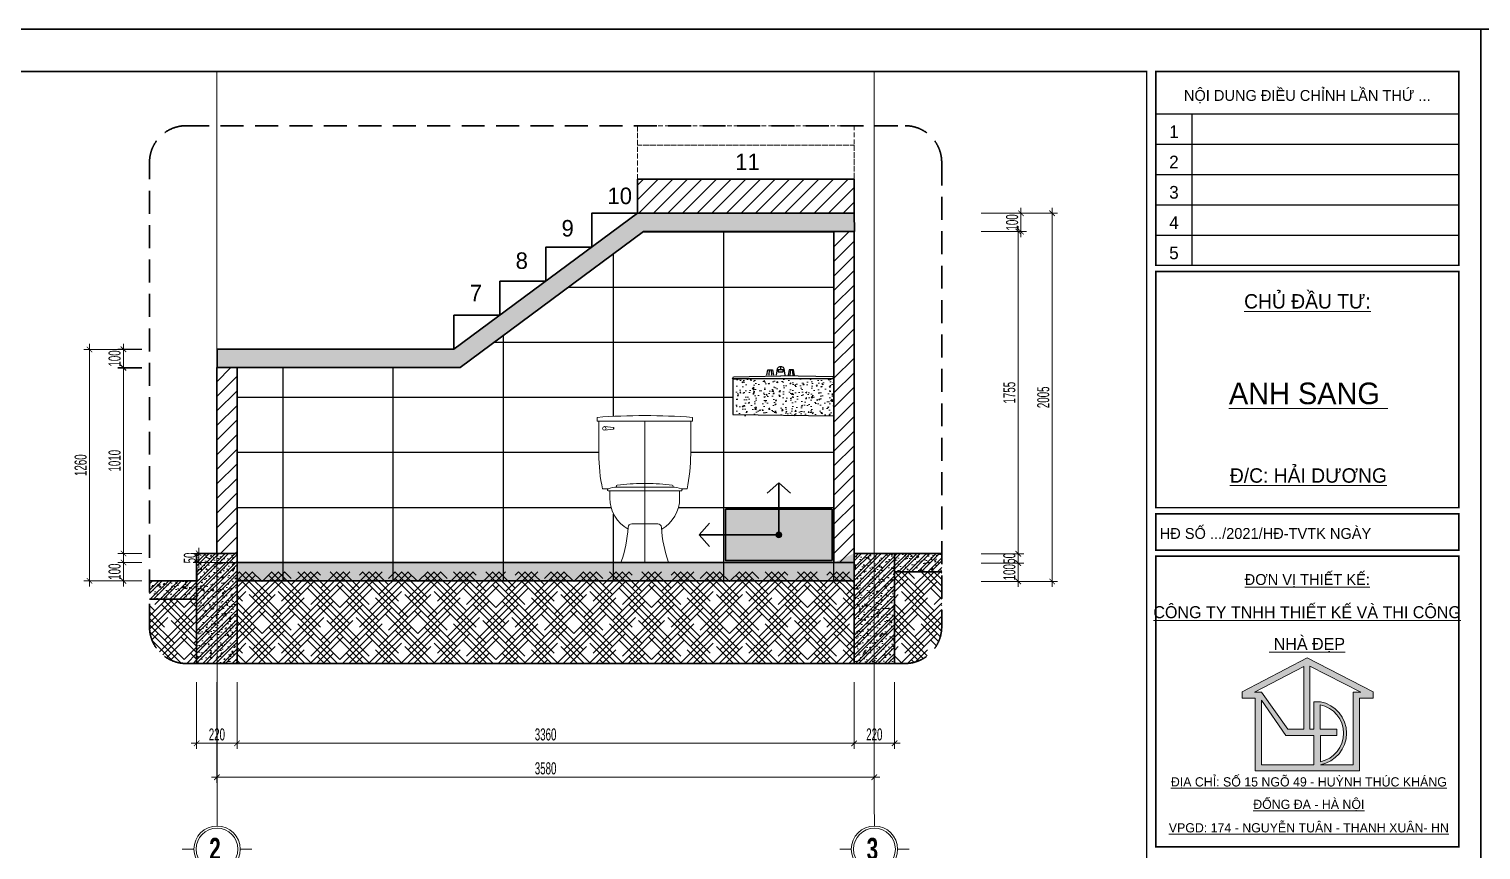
# Model space of a CAD drawing. Header units: millimetres. Extents: x 1336014 to 2939047, y -333549 to -60566.
# Drawn here: x 1377153 to 1385059, y -203519 to -199047 of the extents above; entities that cross this region are included whole.
import ezdxf
from ezdxf.enums import TextEntityAlignment as Align

# ---------------------------------------------------------------- set-up
doc = ezdxf.new("R2010")
doc.units = ezdxf.units.MM
doc.header["$MEASUREMENT"] = 0
for name, pattern in [('$1$HIDDEN', [0.375, 0.25, -0.125]), ('CENTER2', [1.125, 0.75, -0.125, 0.125, -0.125]), ('HIDDEN', [0.375, 0.25, -0.125])]:
    doc.linetypes.add(name, pattern=pattern)
for name, color, linetype, lineweight in [('01.Cut', 255, 'Continuous', 35), ('04.Khuat', 250, 'HIDDEN', 18), ('05.Text', 253, 'Continuous', 18), ('06.betong', 2, 'Continuous', 35), ('08.Dim', 156, 'Continuous', 15), ('09.Hatch', 250, 'Continuous', 5), ('10.Text', 254, 'Continuous', 18), ('10.truc', 250, 'CENTER2', 20), ('11.Khung bo', 32, 'Continuous', 50), ('12.Khung', 36, 'Continuous', 25), ('THIETBI', 8, 'Continuous', 13)]:
    doc.layers.add(name, color=color, linetype=linetype, lineweight=lineweight)
doc.layers.add('H', color=250, linetype='Continuous')
doc.layers.add('Tpl_Bound', color=1, linetype='Continuous', plot=False)
doc.styles.add('AVANT', font='')
doc.styles.add('AVANTH', font='')
doc.styles.add('AVANTHB', font='')
doc.styles.add('TT5_Text Dim', font='hoatbif.shx', dxfattribs={"width": 0.6})
doc.styles.add('VnAvantH', font='')
doc.styles.get('AVANT').set_extended_font_data('.VnAvant')
doc.styles.get('AVANTH').set_extended_font_data('.VnAvantH')
doc.styles.get('AVANTHB').set_extended_font_data('.VnAvantH', bold=True)
doc.styles.get('VnAvantH').set_extended_font_data('.VnAvantH')
doc.dimstyles.new('TT5_Dim 1-30', dxfattribs={"dimscale": 30, "dimtxt": 2.2, "dimasz": 1, "dimexe": 1, "dimexo": 0, "dimgap": 0.5, "dimtad": 1, "dimdec": 0, "dimzin": 0, "dimdsep": 46, "dimtxsty": 'TT5_Text Dim', "dimblk": 'ARCHTICK', "dimcen": 0, "dimdle": 1, "dimclrd": 256, "dimclre": 256, "dimclrt": 1, "dimadec": 0, "dimazin": 0, "dimtfac": 0.015, "dimtdec": 0, "dimtix": 1, "dimtmove": 2, "dimatfit": 3, "dimfxl": 1, "dimtolj": 1, "dimtzin": 0, "dimlwd": -1, "dimlwe": -1, "dimarcsym": 1})
pattern_1 = [(50, (523529.45, -233311.66), (71.7260183, -6.2752135), [7.5, -82.5]), (355, (523529.45, -233311.66), (-13.8751334, 75.2192134), [6, -66]), (100.4514, (523535.43, -233312.18), (57.850938, 68.943954), [6.374019, -70.114211]), (46.1842, (523529.45, -233291.66), (106.724105, -16.551901), [11.25, -123.75]), (96.6356, (523538.35, -233293.04), (93.46627, 97.411787), [9.561029, -105.1713]), (351.1842, (523529.45, -233291.66), (93.466195, 97.41186), [9, -99]), (21, (523539.45, -233296.66), (59.6907052, -40.261889), [7.5, -82.5]), (326, (523539.45, -233296.66), (24.331533, 72.5150045), [6, -66]), (71.4514, (523544.43, -233300.015), (84.022263, 32.2530497), [6.374019, -70.114211]), (37.5, (523529.453, -233311.66), (1.2159855, 33.2893854), [0, -65.2, 0, -67, 0, -66.25]), (7.5, (523529.453, -233311.66), (26.3069537, 39.4411712), [0, -38.2, 0, -63.7, 0, -25.25]), (327.5, (523507.153, -233311.66), (53.3822436, -2.2554872), [0, -25, 0, -78, 0, -103.5]), (317.5, (523497.153, -233311.66), (58.318617, 10.0104982), [0, -32.5, 0, -51.8, 0, -73.5]), (45, (523529.453, -233311.66), (-26.5165043, 26.5165043), []), (45, (523547.13, -233311.66), (-26.5165043, 26.5165043), [])]
pattern_2 = [(45, (523529.453, -233311.66), (-39.7747564, 39.7747564), [])]
pattern_3 = [(45, (523529.453, -233311.66), (53.0330086, 88.38834765), [400, -200]), (135, (523529.453, -233311.66), (53.0330086, -88.38834765), [400, -200])]

# ---------------------------------------------------------------- blocks, each defined once
blk = doc.blocks.new('100')
at = {"layer": '09.Hatch'}
h = blk.add_hatch(color=3, dxfattribs=at)
h.paths.add_polyline_path([(1897639, -927180), (1897639, -927287), (1897855, -927287), (1897855, -928484), (1898824, -928484), (1899574, -928484), (1899574, -927287), (1899801, -927287), (1899801, -927179), (1898713, -926620)])
h.paths.add_polyline_path([(1898756, -926756), (1899596, -927187), (1899473, -927187), (1899473, -928384), (1898929, -928384, 0.834181), (1898929, -927344), (1898824, -927344), (1898824, -927797), (1898756, -927797)], flags=16)
h.paths.add_polyline_path([(1898656, -927796), (1898393, -927796), (1897956, -927186), (1897843, -927186), (1898656, -926763)], flags=16)
h.paths.add_polyline_path([(1898929, -928333), (1898929, -927898), (1899202, -927898), (1899202, -927797), (1898924, -927797), (1898924, -927395, -0.822042)], flags=16)
h.paths.add_polyline_path([(1898357, -927898), (1898824, -927898), (1898824, -928384), (1897956, -928384), (1897956, -927316)], flags=16)
at = {"layer": '05.Text'}
for p, q in [((1898713, -926620), (1897639, -927180)), ((1899801, -927179), (1898713, -926620)), ((1899801, -927179), (1898713, -926620)), ((1899801, -927179), (1898713, -926620)), ((1898656, -926763), (1897843, -927186)), ((1898656, -926763), (1897843, -927186)), ((1898656, -926763), (1897843, -927186)), ((1898656, -926763), (1898656, -927796)), ((1898656, -926763), (1898656, -927796)), ((1898656, -926763), (1898656, -927796)), ((1899596, -927187), (1898756, -926756)), ((1898756, -926756), (1898756, -927797)), ((1899596, -927187), (1898756, -926756)), ((1898756, -926756), (1898756, -927797)), ((1899596, -927187), (1898756, -926756)), ((1898756, -926756), (1898756, -927797)), ((1897639, -927180), (1897639, -927287)), ((1897843, -927186), (1897956, -927186)), ((1897956, -927186), (1897956, -927186)), ((1897956, -927186), (1898393, -927796)), ((1899473, -928384), (1899473, -927187)), ((1899473, -927187), (1899596, -927187)), ((1899473, -928384), (1899473, -927187)), ((1899473, -927187), (1899596, -927187)), ((1899473, -928384), (1899473, -927187)), ((1899473, -927187), (1899596, -927187)), ((1899801, -927287), (1899801, -927179)), ((1899801, -927287), (1899801, -927179)), ((1899801, -927287), (1899801, -927179)), ((1897639, -927287), (1897855, -927287)), ((1897855, -927287), (1897855, -928484)), ((1897956, -927316), (1897956, -928384)), ((1898357, -927898), (1897956, -927316)), ((1898824, -927797), (1898824, -927344)), ((1898824, -927797), (1898824, -927344)), ((1898824, -927344), (1898929, -927344)), ((1898924, -927395), (1898924, -927797)), ((1899574, -928484), (1899574, -927287)), ((1899574, -927287), (1899801, -927287)), ((1898824, -927898), (1898357, -927898)), ((1898393, -927796), (1898656, -927796)), ((1898756, -927797), (1898824, -927797)), ((1898824, -928384), (1898824, -927898)), ((1898924, -927797), (1899202, -927797)), ((1899202, -927898), (1898929, -927898)), ((1898929, -927898), (1898929, -928333)), ((1899202, -927797), (1899202, -927898)), ((1897956, -928384), (1898824, -928384)), ((1898929, -928384), (1899473, -928384)), ((1897855, -928484), (1898824, -928484)), ((1898824, -928484), (1899574, -928484))]:
    blk.add_line(p, q, dxfattribs=at)
for radius, start, end in [(478, 281.4298, 79.1164), (478, 281.4298, 79.1164), (478, 281.4298, 79.1164), (528, 280.3316, 79.6684)]:
    blk.add_arc((1898834, -927864), radius, start, end, dxfattribs=at)
at = {"layer": '11.Khung bo', "const_width": 26.7}
for points in [[(1860913, -945240), (1860913, -916940), (1896063, -916940), (1896063, -945240)], [(1860913, -945240), (1860913, -916940), (1896063, -916940), (1896063, -945240)], [(1860913, -945240), (1860913, -916940), (1896063, -916940), (1896063, -945240)], [(1896213, -920140), (1896213, -916940), (1901213, -916940), (1901213, -920140)], [(1896213, -920140), (1896213, -916940), (1901213, -916940), (1901213, -920140)], [(1896213, -920140), (1896213, -916940), (1901213, -916940), (1901213, -920140)], [(1896213, -924140), (1901213, -924140), (1901213, -920240), (1896213, -920240)], [(1896213, -924140), (1901213, -924140), (1901213, -920240), (1896213, -920240)], [(1896213, -924140), (1901213, -924140), (1901213, -920240), (1896213, -920240)], [(1896213, -924840), (1901213, -924840), (1901213, -924240), (1896213, -924240)], [(1896213, -924840), (1901213, -924840), (1901213, -924240), (1896213, -924240)], [(1896213, -924840), (1901213, -924840), (1901213, -924240), (1896213, -924240)], [(1896213, -929740), (1901213, -929740), (1901213, -924940), (1896213, -924940)], [(1896213, -929740), (1901213, -929740), (1901213, -924940), (1896213, -924940)], [(1896213, -929740), (1901213, -929740), (1901213, -924940), (1896213, -924940)]]:
    blk.add_lwpolyline(points, close=True, dxfattribs=at)
at = {"layer": '12.Khung'}
for p, q in [((1896213, -917640), (1901213, -917640)), ((1896213, -917640), (1901213, -917640)), ((1896213, -917640), (1901213, -917640)), ((1896813, -920140), (1896813, -917640)), ((1896813, -920140), (1896813, -917640)), ((1896813, -920140), (1896813, -917640)), ((1896213, -918140), (1901213, -918140)), ((1896213, -918140), (1901213, -918140)), ((1896213, -918140), (1901213, -918140)), ((1896213, -918640), (1901213, -918640)), ((1896213, -918640), (1901213, -918640)), ((1896213, -918640), (1901213, -918640)), ((1896213, -919140), (1901213, -919140)), ((1896213, -919140), (1901213, -919140)), ((1896213, -919140), (1901213, -919140)), ((1896213, -919640), (1901213, -919640)), ((1896213, -919640), (1901213, -919640)), ((1896213, -919640), (1901213, -919640))]:
    blk.add_line(p, q, dxfattribs=at)
blk.add_lwpolyline([(1901579, -945940), (1901579, -916240), (1859580, -916240), (1859580, -945940)], close=True, dxfattribs=at)
blk.add_lwpolyline([(1901579, -945940), (1901579, -916240), (1859580, -916240), (1859580, -945940)], close=True, dxfattribs=at)
blk.add_lwpolyline([(1901579, -945940), (1901579, -916240), (1859580, -916240), (1859580, -945940)], close=True, dxfattribs=at)
at = {"layer": '05.Text', "style": 'VnAvantH'}
for s, p in [('Néi dung ®iÒu chØnh lÇn thø ...', (1898713, -917329)), ('H§ sè .../2021/H§-TVTK ngµy ', (1898057, -924540))]:
    blk.add_text(s, height=180, dxfattribs=at).set_placement(p, align=Align.MIDDLE)
at = {"layer": '05.Text'}
for s, height, style, p in [('1', 210, 'AVANT', (1896513, -918040)), ('2', 210, 'AVANT', (1896513, -918540)), ('3', 210, 'AVANT', (1896513, -919040)), ('4', 210, 'AVANT', (1896513, -919540)), ('5', 210, 'AVANT', (1896513, -920040)), ('%%uChñ ®Çu t\xad:', 237.6, 'VnAvantH', (1898716, -920853)), ('%%Uanh sang ', 356.4, 'VnAvantH', (1898732, -922432)), ('%%U®/c: h¶i d\xad¬ng', 237.6, 'VnAvantH', (1898732, -923728)), ('%%U®¬n vÞ thiÕt kÕ:', 180, 'VnAvantH', (1898713, -925416)), ('%%Uc«ng ty tnhh thiÕt kÕ vµ thi c«ng', 198, 'VnAvantH', (1898711, -925964)), ('%%U nhµ ®Ñp', 198, 'VnAvantH', (1898711, -926487)), ('%%U®Þa chØ: sè 15 ngâ 49 - huúnh thóc kh¸ng', 152.46, 'VnAvantH', (1898739, -928742)), ('%%U®èng ®a - hµ néi', 152.46, 'VnAvantH', (1898739, -929113)), ('%%Uvpgd: 174 - nguyÔn tu©n - thanh xu©n- hn', 152.46, 'VnAvantH', (1898739, -929500))]:
    blk.add_text(s, height=height, dxfattribs=dict(at, style=style)).set_placement(p, align=Align.CENTER)
blk = doc.blocks.new('_ARCHTICK')
at = {"const_width": 0.15}
blk.add_lwpolyline([(-0.5, -0.5), (0.5, 0.5)], dxfattribs=at)
blk = doc.blocks.new('*D1469')
at = {"layer": '08.Dim', "transparency": 16777216}
for p, q in [((1378065.6, -202604.2), (1378065.6, -202968)), ((1378285.8, -202604.2), (1378285.8, -202968)), ((1378035.6, -202938), (1378315.8, -202938))]:
    blk.add_line(p, q, dxfattribs=at)
at = {"layer": 'Defpoints', "color": 0, "transparency": 16777216}
for p in [(1378065.6, -202604.2), (1378285.8, -202604.2), (1378285.8, -202938)]:
    blk.add_point(p, dxfattribs=at)
at = {"layer": '08.Dim', "transparency": 16777216, "xscale": 30, "yscale": 30, "zscale": 30, "rotation": 180}
blk.add_blockref('_ARCHTICK', (1378065.6, -202938), dxfattribs=at)
at = {"layer": '08.Dim', "transparency": 16777216, "xscale": 30, "yscale": 30, "zscale": 30}
blk.add_blockref('_ARCHTICK', (1378285.8, -202938), dxfattribs=at)
at = {"layer": '08.Dim', "color": 1, "transparency": 16777216, "insert": (1378175.7, -202890), "char_height": 66, "attachment_point": 5, "style": 'TT5_Text Dim'}
blk.add_mtext('\\A1;220', dxfattribs=at)
blk = doc.blocks.new('*D1470')
at = {"layer": '08.Dim', "transparency": 16777216}
for p, q in [((1378285.8, -202604.2), (1378285.8, -202968)), ((1381645.8, -202604.2), (1381645.8, -202968)), ((1378255.8, -202938), (1381675.8, -202938))]:
    blk.add_line(p, q, dxfattribs=at)
at = {"layer": 'Defpoints', "color": 0, "transparency": 16777216}
for p in [(1378285.8, -202604.2), (1381645.8, -202604.2), (1381645.8, -202938)]:
    blk.add_point(p, dxfattribs=at)
at = {"layer": '08.Dim', "transparency": 16777216, "xscale": 30, "yscale": 30, "zscale": 30, "rotation": 180}
blk.add_blockref('_ARCHTICK', (1378285.8, -202938), dxfattribs=at)
at = {"layer": '08.Dim', "transparency": 16777216, "xscale": 30, "yscale": 30, "zscale": 30}
blk.add_blockref('_ARCHTICK', (1381645.8, -202938), dxfattribs=at)
at = {"layer": '08.Dim', "color": 1, "transparency": 16777216, "insert": (1379965.8, -202890), "char_height": 66, "attachment_point": 5, "style": 'TT5_Text Dim'}
blk.add_mtext('\\A1;3360', dxfattribs=at)
blk = doc.blocks.new('*D1471')
at = {"layer": '08.Dim', "transparency": 16777216}
for p, q in [((1381645.8, -202604.2), (1381645.8, -202968)), ((1381865.8, -202604.2), (1381865.8, -202968)), ((1381615.8, -202938), (1381895.8, -202938))]:
    blk.add_line(p, q, dxfattribs=at)
at = {"layer": 'Defpoints', "color": 0, "transparency": 16777216}
for p in [(1381645.8, -202604.2), (1381865.8, -202604.2), (1381865.8, -202938)]:
    blk.add_point(p, dxfattribs=at)
at = {"layer": '08.Dim', "transparency": 16777216, "xscale": 30, "yscale": 30, "zscale": 30, "rotation": 180}
blk.add_blockref('_ARCHTICK', (1381645.8, -202938), dxfattribs=at)
at = {"layer": '08.Dim', "transparency": 16777216, "xscale": 30, "yscale": 30, "zscale": 30}
blk.add_blockref('_ARCHTICK', (1381865.8, -202938), dxfattribs=at)
at = {"layer": '08.Dim', "color": 1, "transparency": 16777216, "insert": (1381755.8, -202890), "char_height": 66, "attachment_point": 5, "style": 'TT5_Text Dim'}
blk.add_mtext('\\A1;220', dxfattribs=at)
blk = doc.blocks.new('*D1472')
at = {"layer": '08.Dim', "transparency": 16777216}
for p, q in [((1378175.8, -202604.2), (1378175.8, -203152.8)), ((1381755.8, -202604.2), (1381755.8, -203152.8)), ((1378145.8, -203122.8), (1381785.8, -203122.8))]:
    blk.add_line(p, q, dxfattribs=at)
at = {"layer": 'Defpoints', "color": 0, "transparency": 16777216}
for p in [(1378175.8, -202604.2), (1381755.8, -202604.2), (1381755.8, -203122.8)]:
    blk.add_point(p, dxfattribs=at)
at = {"layer": '08.Dim', "transparency": 16777216, "xscale": 30, "yscale": 30, "zscale": 30, "rotation": 180}
blk.add_blockref('_ARCHTICK', (1378175.8, -203122.8), dxfattribs=at)
at = {"layer": '08.Dim', "transparency": 16777216, "xscale": 30, "yscale": 30, "zscale": 30}
blk.add_blockref('_ARCHTICK', (1381755.8, -203122.8), dxfattribs=at)
at = {"layer": '08.Dim', "color": 1, "transparency": 16777216, "insert": (1379965.8, -203074.8), "char_height": 66, "attachment_point": 5, "style": 'TT5_Text Dim'}
blk.add_mtext('\\A1;3580', dxfattribs=at)
blk = doc.blocks.new('md-boncau1')
at = {"color": 44, "linetype": 'Continuous'}
blk.add_line((0, 0), (0, 770), dxfattribs=at)
at = {"linetype": 'Continuous'}
for q in [(-70.7, 210), (70.7, 210)]:
    blk.add_line((0, 210), q, dxfattribs=at)
blk.add_line((-130, 0), (130, 0))
blk.add_lwpolyline([(260, 790, 0.038462), (-260, 790), (-260, 770), (260, 770)], format="xyb", close=True, dxfattribs=at)
for points in [[(-250, 770), (-250, 590, 0.052487), (-230, 400), (-200, 400)], [(250, 770), (250, 590, -0.052487), (230, 400), (200, 400)], [(0, 410), (-150, 410, 0.09902), (-200, 400, 0.666667), (-200, 390), (0, 390)], [(0, 430), (-10, 430, 0.035669), (-150, 420, 0.866667), (-150, 410, -0.332935)], [(0, 430), (10, 430, -0.035669), (150, 420, -0.866667), (150, 410, 0.332935)], [(0, 410), (150, 410, -0.09902), (200, 400, -0.666667), (200, 390), (0, 390)], [(-190, 390), (-190, 350, 0.270252), (-91.3, 180.7, -0.139928)], [(190, 390), (190, 350, -0.268281), (92.5, 181.4, 0.139928)]]:
    blk.add_lwpolyline(points, format="xyb", dxfattribs=at)
at = {"color": 44, "linetype": 'Continuous'}
for points in [[(-220, 740), (-169.5, 734.4), (-168.8, 725.1)], [(-220, 720), (-169.5, 725.6), (-168.8, 734.9)]]:
    blk.add_lwpolyline(points, dxfattribs=at)
blk.add_circle((-220, 730), 10, dxfattribs=at)
at = {"linetype": 'Continuous'}
for centre, radius, start, end in [((-734.5, 223.9), 644.6, 339.67118, 357.0722), ((-70.7, 190), 20, 90, 177.0722), ((70.7, 190), 20, 2.9278, 90), ((734.5, 223.9), 644.6, 182.9278, 200.32882)]:
    blk.add_arc(centre, radius, start, end, dxfattribs=at)
blk = doc.blocks.new('DGSDRHJSEDRTXHVGYVBR')
at = {"layer": '09.Hatch'}
h = blk.add_hatch(dxfattribs=at)
h.set_pattern_fill('AR-SAND', color=256, scale=5, double=1)
h.set_pattern_definition([(37.5, (-29048.469, 8817.553), (-0.3149668, 9.63411885), [0, -7.6, 0, -8.5, 0, -8.125]), (7.5, (-29048.469, 8817.553), (8.8488835, 14.1107303), [0, -4.1, 0, -6.85, 0, -2.625]), (327.5, (-29054.619, 8817.553), (15.5707093, 0.02829527), [0, -2.5, 0, -9, 0, -11.75]), (317.5, (-29054.619, 8817.553), (15.030633, 4.3883778), [0, -1.25, 0, -5.9, 0, -6.75])])
h.paths.add_polyline_path([(102325.4, 126467.8), (102905.4, 126467.8), (102905.4, 126747.8), (102325.4, 126747.8)])
h = blk.add_hatch(color=1, dxfattribs=at)
h.dxf.hatch_style = 1
edge = h.paths.add_edge_path()
edge.add_arc((102615.4, 126607.8), 15.7, 0, 360)
at = {"layer": '01.Cut', "color": 1}
for p, q in [((102551.6, 126834.5), (102615.4, 126891.1)), ((102615.4, 126623.5), (102615.4, 126891.1)), ((102679.1, 126834.5), (102615.4, 126891.1)), ((102992, 126671.6), (103048.6, 126607.8)), ((102631, 126607.8), (103048.6, 126607.8)), ((102992, 126544.1), (103048.6, 126607.8))]:
    blk.add_line(p, q, dxfattribs=at)
blk.add_lwpolyline([(102325.4, 126467.8), (102905.4, 126467.8), (102905.4, 126747.8), (102325.4, 126747.8)], close=True, dxfattribs=at)
at = {"layer": '09.Hatch'}
blk.add_lwpolyline([(102315.4, 126457.8), (102915.4, 126457.8), (102915.4, 126757.8), (102315.4, 126757.8)], close=True, dxfattribs=at)
blk.add_circle((102615.4, 126607.8), 15.7, dxfattribs=at)
blk = doc.blocks.new('*D1467')
at = {"layer": '08.Dim', "transparency": 16777216}
for p, q in [((1382336.9, -200150.8), (1382569.4, -200150.8)), ((1382539.4, -201935.6), (1382539.4, -200120.8)), ((1382336.9, -201905.6), (1382569.4, -201905.6))]:
    blk.add_line(p, q, dxfattribs=at)
at = {"layer": 'Defpoints', "color": 0, "transparency": 16777216}
for p in [(1382336.9, -200150.8), (1382539.4, -200150.8), (1382336.9, -201905.6)]:
    blk.add_point(p, dxfattribs=at)
at = {"layer": '08.Dim', "transparency": 16777216, "xscale": 30, "yscale": 30, "zscale": 30}
for p, rotation in [((1382539.4, -200150.8), 90), ((1382539.4, -201905.6), 270)]:
    blk.add_blockref('_ARCHTICK', p, dxfattribs=dict(at, rotation=rotation))
at = {"layer": '08.Dim', "color": 1, "transparency": 16777216, "insert": (1382491.4, -201028.2), "char_height": 66, "attachment_point": 5, "rotation": 90, "style": 'TT5_Text Dim'}
blk.add_mtext('\\A1;1755', dxfattribs=at)
blk = doc.blocks.new('*D1468')
at = {"layer": '08.Dim', "transparency": 16777216}
for p, q in [((1382554.4, -200050.8), (1382554.4, -200020.8)), ((1382336.9, -200050.8), (1382584.4, -200050.8)), ((1382554.4, -200150.8), (1382554.4, -200050.8)), ((1382336.9, -200150.8), (1382584.4, -200150.8)), ((1382554.4, -200150.8), (1382554.4, -200180.8))]:
    blk.add_line(p, q, dxfattribs=at)
at = {"layer": 'Defpoints', "color": 0, "transparency": 16777216}
for p in [(1382336.9, -200050.8), (1382554.4, -200050.8), (1382336.9, -200150.8)]:
    blk.add_point(p, dxfattribs=at)
at = {"layer": '08.Dim', "transparency": 16777216, "xscale": 30, "yscale": 30, "zscale": 30}
for p, rotation in [((1382554.4, -200050.8), 270), ((1382554.4, -200150.8), 90)]:
    blk.add_blockref('_ARCHTICK', p, dxfattribs=dict(at, rotation=rotation))
at = {"layer": '08.Dim', "color": 1, "transparency": 16777216, "insert": (1382506.4, -200100.8), "char_height": 66, "attachment_point": 5, "rotation": 90, "style": 'TT5_Text Dim'}
blk.add_mtext('\\A1;100', dxfattribs=at)
blk = doc.blocks.new('*D1465')
at = {"layer": '08.Dim', "transparency": 16777216}
for p, q in [((1382336.9, -201905.6), (1382569.4, -201905.6)), ((1382539.4, -201905.6), (1382539.4, -201875.6)), ((1382539.4, -201905.6), (1382539.4, -201956)), ((1382336.9, -201956), (1382569.4, -201956)), ((1382539.4, -201956), (1382539.4, -201986))]:
    blk.add_line(p, q, dxfattribs=at)
at = {"layer": 'Defpoints', "color": 0, "transparency": 16777216}
for p in [(1382336.9, -201905.6), (1382336.9, -201956), (1382539.4, -201956)]:
    blk.add_point(p, dxfattribs=at)
at = {"layer": '08.Dim', "transparency": 16777216, "xscale": 30, "yscale": 30, "zscale": 30}
for p, rotation in [((1382539.4, -201905.6), 270), ((1382539.4, -201956), 90)]:
    blk.add_blockref('_ARCHTICK', p, dxfattribs=dict(at, rotation=rotation))
at = {"layer": '08.Dim', "color": 1, "transparency": 16777216, "insert": (1382491.4, -201930.8), "char_height": 66, "attachment_point": 5, "rotation": 90, "style": 'TT5_Text Dim'}
blk.add_mtext('\\A1;50', dxfattribs=at)
blk = doc.blocks.new('*D1466')
at = {"layer": '08.Dim', "transparency": 16777216}
for p, q in [((1382539.4, -201956), (1382539.4, -201926)), ((1382336.9, -201956), (1382569.4, -201956)), ((1382539.4, -201956), (1382539.4, -202056.2)), ((1382336.9, -202056.2), (1382569.4, -202056.2)), ((1382539.4, -202056.2), (1382539.4, -202086.2))]:
    blk.add_line(p, q, dxfattribs=at)
at = {"layer": 'Defpoints', "color": 0, "transparency": 16777216}
for p in [(1382336.9, -201956), (1382336.9, -202056.2), (1382539.4, -202056.2)]:
    blk.add_point(p, dxfattribs=at)
at = {"layer": '08.Dim', "transparency": 16777216, "xscale": 30, "yscale": 30, "zscale": 30}
for p, rotation in [((1382539.4, -201956), 270), ((1382539.4, -202056.2), 90)]:
    blk.add_blockref('_ARCHTICK', p, dxfattribs=dict(at, rotation=rotation))
at = {"layer": '08.Dim', "color": 1, "transparency": 16777216, "insert": (1382491.4, -202006.1), "char_height": 66, "attachment_point": 5, "rotation": 90, "style": 'TT5_Text Dim'}
blk.add_mtext('\\A1;100', dxfattribs=at)
blk = doc.blocks.new('*D1388')
at = {"layer": '08.Dim', "transparency": 16777216}
for p, q in [((1382724.2, -200020.8), (1382724.2, -202086.2)), ((1382336.9, -200050.8), (1382754.2, -200050.8)), ((1382336.9, -202056.2), (1382754.2, -202056.2))]:
    blk.add_line(p, q, dxfattribs=at)
at = {"layer": 'Defpoints', "color": 0, "transparency": 16777216}
for p in [(1382336.9, -200050.8), (1382336.9, -202056.2), (1382724.2, -202056.2)]:
    blk.add_point(p, dxfattribs=at)
at = {"layer": '08.Dim', "transparency": 16777216, "xscale": 30, "yscale": 30, "zscale": 30}
for p, rotation in [((1382724.2, -200050.8), 90), ((1382724.2, -202056.2), 270)]:
    blk.add_blockref('_ARCHTICK', p, dxfattribs=dict(at, rotation=rotation))
at = {"layer": '08.Dim', "color": 1, "transparency": 16777216, "insert": (1382676.2, -201053.5), "char_height": 66, "attachment_point": 5, "rotation": 90, "style": 'TT5_Text Dim'}
blk.add_mtext('\\A1;2005', dxfattribs=at)
blk = doc.blocks.new('*D1389')
at = {"layer": '08.Dim', "transparency": 16777216}
for p, q in [((1377766.4, -200791.9), (1377636.9, -200791.9)), ((1377666.9, -200791.9), (1377666.9, -200761.9)), ((1377666.9, -200791.9), (1377666.9, -200891.9)), ((1377766.4, -200891.9), (1377636.9, -200891.9)), ((1377666.9, -200891.9), (1377666.9, -200921.9))]:
    blk.add_line(p, q, dxfattribs=at)
at = {"layer": 'Defpoints', "color": 0, "transparency": 16777216}
for p in [(1377766.4, -200791.9), (1377666.9, -200891.9), (1377766.4, -200891.9)]:
    blk.add_point(p, dxfattribs=at)
at = {"layer": '08.Dim', "transparency": 16777216, "xscale": 30, "yscale": 30, "zscale": 30}
for p, rotation in [((1377666.9, -200791.9), 270), ((1377666.9, -200891.9), 90)]:
    blk.add_blockref('_ARCHTICK', p, dxfattribs=dict(at, rotation=rotation))
at = {"layer": '08.Dim', "color": 1, "transparency": 16777216, "insert": (1377618.9, -200841.9), "char_height": 66, "attachment_point": 5, "rotation": 90, "style": 'TT5_Text Dim'}
blk.add_mtext('\\A1;100', dxfattribs=at)
blk = doc.blocks.new('*D1390')
at = {"layer": '08.Dim', "transparency": 16777216}
for p, q in [((1377766.4, -200893.9), (1377636.9, -200893.9)), ((1377666.9, -200863.9), (1377666.9, -201933.7)), ((1377766.4, -201903.7), (1377636.9, -201903.7))]:
    blk.add_line(p, q, dxfattribs=at)
at = {"layer": 'Defpoints', "color": 0, "transparency": 16777216}
for p in [(1377766.4, -200893.9), (1377666.9, -201903.7), (1377766.4, -201903.7)]:
    blk.add_point(p, dxfattribs=at)
at = {"layer": '08.Dim', "transparency": 16777216, "xscale": 30, "yscale": 30, "zscale": 30}
for p, rotation in [((1377666.9, -200893.9), 90), ((1377666.9, -201903.7), 270)]:
    blk.add_blockref('_ARCHTICK', p, dxfattribs=dict(at, rotation=rotation))
at = {"layer": '08.Dim', "color": 1, "transparency": 16777216, "insert": (1377618.9, -201398.8), "char_height": 66, "attachment_point": 5, "rotation": 90, "style": 'TT5_Text Dim'}
blk.add_mtext('\\A1;1010', dxfattribs=at)
blk = doc.blocks.new('*D1391')
at = {"layer": '08.Dim', "transparency": 16777216}
for p, q in [((1378176.3, -201903.7), (1378046.8, -201903.7)), ((1378076.8, -201903.7), (1378076.8, -201873.7)), ((1378076.8, -201903.7), (1378076.8, -201953.3)), ((1378285.8, -201953.3), (1378046.8, -201953.3)), ((1378076.8, -201953.3), (1378076.8, -201983.3))]:
    blk.add_line(p, q, dxfattribs=at)
at = {"layer": 'Defpoints', "color": 0, "transparency": 16777216}
for p in [(1378176.3, -201903.7), (1378076.8, -201953.3), (1378285.8, -201953.3)]:
    blk.add_point(p, dxfattribs=at)
at = {"layer": '08.Dim', "transparency": 16777216, "xscale": 30, "yscale": 30, "zscale": 30}
for p, rotation in [((1378076.8, -201903.7), 270), ((1378076.8, -201953.3), 90)]:
    blk.add_blockref('_ARCHTICK', p, dxfattribs=dict(at, rotation=rotation))
at = {"layer": '08.Dim', "color": 1, "transparency": 16777216, "insert": (1378028.8, -201928.5), "char_height": 66, "attachment_point": 5, "rotation": 90, "style": 'TT5_Text Dim'}
blk.add_mtext('\\A1;50', dxfattribs=at)
blk = doc.blocks.new('*D1392')
at = {"layer": '08.Dim', "transparency": 16777216}
for p, q in [((1377666.9, -201953.3), (1377666.9, -201923.3)), ((1377766.4, -201953.3), (1377636.9, -201953.3)), ((1377666.9, -201953.3), (1377666.9, -202053.2)), ((1377766.4, -202053.2), (1377636.9, -202053.2)), ((1377666.9, -202053.2), (1377666.9, -202083.2))]:
    blk.add_line(p, q, dxfattribs=at)
at = {"layer": 'Defpoints', "color": 0, "transparency": 16777216}
for p in [(1377766.4, -201953.3), (1377666.9, -202053.2), (1377766.4, -202053.2)]:
    blk.add_point(p, dxfattribs=at)
at = {"layer": '08.Dim', "transparency": 16777216, "xscale": 30, "yscale": 30, "zscale": 30}
for p, rotation in [((1377666.9, -201953.3), 270), ((1377666.9, -202053.2), 90)]:
    blk.add_blockref('_ARCHTICK', p, dxfattribs=dict(at, rotation=rotation))
at = {"layer": '08.Dim', "color": 1, "transparency": 16777216, "insert": (1377618.9, -202003.2), "char_height": 66, "attachment_point": 5, "rotation": 90, "style": 'TT5_Text Dim'}
blk.add_mtext('\\A1;100', dxfattribs=at)
blk = doc.blocks.new('*D1393')
at = {"layer": '08.Dim', "transparency": 16777216}
for p, q in [((1377766.4, -200792.9), (1377452.1, -200792.9)), ((1377482.1, -200762.9), (1377482.1, -202083.2)), ((1377766.4, -202053.2), (1377452.1, -202053.2))]:
    blk.add_line(p, q, dxfattribs=at)
at = {"layer": 'Defpoints', "color": 0, "transparency": 16777216}
for p in [(1377766.4, -200792.9), (1377482.1, -202053.2), (1377766.4, -202053.2)]:
    blk.add_point(p, dxfattribs=at)
at = {"layer": '08.Dim', "transparency": 16777216, "xscale": 30, "yscale": 30, "zscale": 30}
for p, rotation in [((1377482.1, -200792.9), 90), ((1377482.1, -202053.2), 270)]:
    blk.add_blockref('_ARCHTICK', p, dxfattribs=dict(at, rotation=rotation))
at = {"layer": '08.Dim', "color": 1, "transparency": 16777216, "insert": (1377434.1, -201423.1), "char_height": 66, "attachment_point": 5, "rotation": 90, "style": 'TT5_Text Dim'}
blk.add_mtext('\\A1;1260', dxfattribs=at)
blk = doc.blocks.new('DANHTRUC')
for p, q in [((980383, -947347), (980383, -947137)), ((979963, -947767), (979753, -947767)), ((980803, -947767), (981013, -947767)), ((980383, -948187), (980383, -948397))]:
    blk.add_line(p, q)
for radius in [420, 380]:
    blk.add_circle((980383, -947767), radius)

msp = doc.modelspace()

# ---------------------------------------------------------------- hatches: boundary and pattern name
at = {"layer": '09.Hatch', "ltscale": 50}
h = msp.add_hatch(dxfattribs=at)
h.set_pattern_fill('TUONGXAY', color=256, scale=450, style=0)
h.set_pattern_definition([(45, (-479342.243, -53309.16), (-39.7747564, 39.7747564), [])])
h.paths.add_polyline_path([(1380466.7, -199865.5), (1381646.7, -199865.5), (1381646.7, -200050.8), (1380466.7, -200050.8)])
h = msp.add_hatch(dxfattribs=at)
h.set_pattern_fill('BTCT', color=256, scale=10, style=0)
h.set_pattern_definition([(50, (-5656.4, 36944.04), (71.7260183, -6.2752135), [7.5, -82.5]), (355, (-5656.4, 36944.04), (-13.8751334, 75.2192134), [6, -66]), (100.4514, (-5650.425, 36943.52), (57.8509382, 68.9439542), [6.374019, -70.1142112]), (46.1842, (-5656.4, 36964.04), (106.724105, -16.5519014), [11.25, -123.75]), (96.6356, (-5647.51, 36962.66), (93.4662706, 97.411787), [9.561029, -105.1713]), (351.1842, (-5656.4, 36964.04), (93.4661945, 97.41186), [9, -99]), (21, (-5646.4, 36959.04), (59.6907052, -40.261889), [7.5, -82.5]), (326, (-5646.4, 36959.04), (24.331533, 72.5150045), [6, -66]), (71.4514, (-5641.43, 36955.685), (84.022263, 32.2530497), [6.374019, -70.1142112]), (37.5, (-5656.402, 36944.04), (1.21598553, 33.2893854), [0, -65.2, 0, -67, 0, -66.25]), (7.5, (-5656.402, 36944.04), (26.3069537, 39.4411712), [0, -38.2, 0, -63.7, 0, -25.25]), (327.5, (-5678.702, 36944.04), (53.3822436, -2.25548717), [0, -25, 0, -78, 0, -103.5]), (317.5, (-5688.702, 36944.04), (58.318617, 10.0104982), [0, -32.5, 0, -51.8, 0, -73.5]), (45, (-5656.402, 36944.04), (-26.5165043, 26.5165043), []), (45, (-5638.725, 36944.04), (-26.5165043, 26.5165043), [])])
h.paths.add_polyline_path([(1380499.4, -200150.8), (1381647.1, -200150.8), (1381646.7, -200050.8), (1380466.3, -200050.8), (1380216.7, -200235.8), (1380216.7, -200236.1), (1380216.4, -200236.1), (1379966.7, -200421.2), (1379966.7, -200421.3), (1379966.5, -200421.3), (1379716.7, -200606.6), (1379716.7, -200606.6), (1379716.6, -200606.6), (1379466.7, -200791.9), (1378177.7, -200791.9), (1378177.7, -200891.9), (1379466.7, -200891.9), (1379499.8, -200891.9)])
h = msp.add_hatch(dxfattribs=at)
h.set_pattern_fill('TUONGXAY', color=256, scale=450, style=0)
h.set_pattern_definition(pattern_2)
h.paths.add_polyline_path([(1381535.8, -200150.8), (1381645.8, -200150.8), (1381645.8, -201953.2), (1381535.8, -201953.2)])
h = msp.add_hatch(dxfattribs=at)
h.set_pattern_fill('TUONGXAY', color=256, scale=450, style=0)
h.set_pattern_definition(pattern_2)
h.paths.add_polyline_path([(1378175.8, -200891.9), (1378285.8, -200891.9), (1378285.8, -201903.7), (1378175.8, -201903.7)])
at = {"layer": '09.Hatch'}
h = msp.add_hatch(dxfattribs=at)
h.set_pattern_fill('AR-CONC', color=256, scale=10)
h.set_pattern_definition([(50, (1375903.285, -143819.74), (71.72602, -6.275213), [7.5, -82.5]), (355, (1375903.285, -143819.74), (-13.87513, 75.21921), [6, -66]), (100.45144, (1375909.26, -143820.26), (57.850885, 68.944), [6.37402, -70.11421]), (46.1842, (1375903.285, -143799.74), (106.72413, -16.55193), [11.25, -123.75]), (96.63564, (1375912.18, -143801.12), (93.4662, 97.41186), [9.56103, -105.17138]), (351.18416, (1375903.28, -143799.74), (93.4662, 97.41186), [9, -99]), (21, (1375913.285, -143804.74), (59.690705, -40.26189), [7.5, -82.5]), (326, (1375913.285, -143804.74), (24.33153, 72.515), [6, -66]), (71.45144, (1375918.26, -143808.095), (84.02224, 32.253115), [6.37402, -70.11421]), (37.5, (1375903.285, -143819.74), (1.215986, 33.289385), [0, -65.2, 0, -67, 0, -66.25]), (7.5, (1375903.285, -143819.74), (26.306954, 39.441171), [0, -38.2, 0, -63.7, 0, -25.25]), (327.5, (1375880.985, -143819.74), (53.382244, -2.255487), [0, -25, 0, -78, 0, -103.5]), (317.5, (1375870.985, -143819.74), (58.318617, 10.0105), [0, -32.5, 0, -51.8, 0, -73.5])])
h.paths.add_polyline_path([(1381005.1, -200953.6), (1381535.8, -200953.6), (1381535.8, -201153.6), (1381005.1, -201153.6)])
at = {"layer": '09.Hatch', "ltscale": 50}
h = msp.add_hatch(dxfattribs=at)
h.set_pattern_fill('BTCT', color=256, scale=10, style=0)
h.set_pattern_definition(pattern_1)
h.paths.add_polyline_path([(1378285.8, -201904.1), (1378285.8, -201904.1), (1378065.6, -201903.7), (1378066, -202053.2), (1378065.6, -202053.2), (1378065.6, -202153.2), (1378065.6, -202503.2), (1378285.8, -202503.2)])
h = msp.add_hatch(dxfattribs=at)
h.set_pattern_fill('BTCT', color=256, scale=10, style=0)
h.set_pattern_definition(pattern_1)
h.paths.add_polyline_path([(1381645.8, -201903.7), (1381535.8, -201953.7), (1378285.8, -201954.1), (1378285.8, -202053.2), (1381645.8, -202053.2)])
h = msp.add_hatch(dxfattribs=at)
h.set_pattern_fill('BTCT', color=256, scale=10, style=0)
h.set_pattern_definition(pattern_1)
h.paths.add_polyline_path([(1381645.8, -202503.2), (1381865.8, -202503.2), (1381865.8, -201903.7), (1381645.8, -201903.7)])
h = msp.add_hatch(dxfattribs=at)
h.set_pattern_fill('BTCT', color=256, scale=10, style=0)
h.set_pattern_definition(pattern_1)
h.paths.add_polyline_path([(1382122.8, -202003.6), (1382122.8, -201903.7), (1381865.8, -201903.7), (1381865.8, -202003.6)])
at = {"layer": '09.Hatch'}
h = msp.add_hatch(dxfattribs=at)
h.set_pattern_fill('HOUND', color=256, scale=400, angle=45)
h.set_pattern_definition(pattern_3)
h.paths.add_polyline_path([(1381645.8, -202003.6), (1378285.8, -202003.6), (1378285.8, -202503.2), (1381645.8, -202503.2)])
h = msp.add_hatch(dxfattribs=at)
h.set_pattern_fill('HOUND', color=256, scale=400, angle=45)
h.set_pattern_definition(pattern_3)
edge = h.paths.add_edge_path()
edge.add_arc((1381922.8, -202303.2), 200, 270, 360)
edge.add_line((1382122.8, -202303.2), (1382122.8, -202003.6))
edge.add_line((1382122.8, -202003.6), (1381865.8, -202003.6))
edge.add_line((1381865.8, -202003.6), (1381865.8, -202503.2))
edge.add_line((1381865.8, -202503.2), (1381922.8, -202503.2))
at = {"layer": '09.Hatch', "ltscale": 50}
h = msp.add_hatch(dxfattribs=at)
h.set_pattern_fill('BTCT', color=256, scale=10, style=0)
h.set_pattern_definition(pattern_1)
h.paths.add_polyline_path([(1377808.8, -202053.2), (1377808.8, -202153.2), (1378065.6, -202153.2), (1378065.6, -202053.2)])
at = {"layer": '09.Hatch'}
h = msp.add_hatch(dxfattribs=at)
h.set_pattern_fill('HOUND', color=256, scale=400, angle=45)
h.set_pattern_definition(pattern_3)
edge = h.paths.add_edge_path()
edge.add_line((1377808.8, -202153.2), (1377808.8, -202303.2))
edge.add_arc((1378008.8, -202303.2), 200, 180, 270)
edge.add_line((1378008.8, -202503.2), (1378065.6, -202503.2))
edge.add_line((1378065.6, -202503.2), (1378065.6, -202153.2))
edge.add_line((1378065.6, -202153.2), (1377808.8, -202153.2))
at = {"layer": 'H'}
h = msp.add_hatch(dxfattribs=at)
h.set_pattern_fill('_USER', color=256, scale=300, pattern_type=0)
h.set_pattern_definition([(0, (1380935.8, -201653), (0, 300), [])])
h.paths.add_polyline_path([(1381535.8, -201153.6), (1380986.2, -201147.8), (1380986.2, -200953.6), (1380983.8, -200953.6), (1380988.6, -200941.9), (1381246.3, -200936), (1381535.8, -200942), (1381535.8, -200150.8), (1380499.4, -200150.8), (1379499.8, -200891.9), (1379466.7, -200891.9), (1378285.8, -200891.9), (1378285.8, -201903.7), (1378176.7, -201903.7), (1378176.7, -202053.2), (1381645.8, -202053.2), (1381645.8, -201953.2), (1381535.8, -201953.2)])
h.paths.add_polyline_path([(1380255.8, -201182.8), (1380245.8, -201182.8), (1380245.8, -201162.8, -0.038462), (1380765.8, -201162.8), (1380765.8, -201182.8), (1380755.8, -201182.8), (1380755.8, -201362.8, -0.052487), (1380735.8, -201552.8), (1380705.8, -201552.8, -0.666667), (1380705.8, -201562.8), (1380695.8, -201562.8), (1380695.8, -201602.8, -0.270252), (1380597.1, -201772, 0.072052), (1380635.8, -201952.8), (1380375.8, -201952.8, 0.072052), (1380414.5, -201772, -0.270252), (1380315.8, -201602.8), (1380315.8, -201562.8), (1380305.8, -201562.8, -0.666667), (1380305.8, -201552.8), (1380275.8, -201552.8, -0.052487), (1380255.8, -201362.8)], flags=16)
h.paths.add_polyline_path([(1380285.8, -201212.8), (1380336.9, -201218.5), (1380336.6, -201222.8), (1380336.9, -201227.1), (1380288, -201232.5, -0.480704), (1380275.8, -201222.8, -0.414214)], flags=0)
h.paths.add_polyline_path([(1381259.2, -200903.4), (1381259.2, -200914), (1381232.3, -200914), (1381232.3, -200903.4)], flags=16)
h = msp.add_hatch(dxfattribs=at)
h.set_pattern_fill('_USER', color=256, scale=600, angle=90, pattern_type=0)
h.set_pattern_definition([(90, (1380935.8, -201653), (-600, 4e-14), [])])
h.paths.add_polyline_path([(1381535.8, -200150.8), (1380499.4, -200150.8), (1379499.8, -200891.9), (1379466.7, -200891.9), (1378285.8, -200891.9), (1378285.8, -201903.7), (1378176.7, -201903.7), (1378176.7, -202053.2), (1381645.8, -202053.2), (1381645.8, -201953.2), (1381535.8, -201953.2), (1381535.8, -201153.6), (1380986.2, -201147.8), (1380986.2, -200953.6), (1380983.8, -200953.6), (1380988.6, -200941.9), (1381246.3, -200936), (1381535.8, -200942)])
h.paths.add_polyline_path([(1380765.8, -201162.8), (1380765.8, -201182.8), (1380755.8, -201182.8), (1380755.8, -201362.8, -0.052487), (1380735.8, -201552.8), (1380705.8, -201552.8, -0.666667), (1380705.8, -201562.8), (1380695.8, -201562.8), (1380695.8, -201602.8, -0.270252), (1380597.1, -201772, 0.072052), (1380635.8, -201952.8), (1380375.8, -201952.8, 0.072052), (1380414.5, -201772, -0.270252), (1380315.8, -201602.8), (1380315.8, -201562.8), (1380305.8, -201562.8, -0.666667), (1380305.8, -201552.8), (1380275.8, -201552.8, -0.052487), (1380255.8, -201362.8), (1380255.8, -201182.8), (1380245.8, -201182.8), (1380245.8, -201162.8, -0.038462)], flags=16)
h.paths.add_polyline_path([(1380336.6, -201222.8), (1380336.9, -201227.1), (1380288, -201232.5, -0.480704), (1380275.8, -201222.8, -0.414214), (1380285.8, -201212.8), (1380336.9, -201218.5)], flags=0)
h.paths.add_polyline_path([(1381259.2, -200903.4), (1381259.2, -200914), (1381232.3, -200914), (1381232.3, -200903.4)], flags=16)

# ---------------------------------------------------------------- linework, layer by layer
at = {"color": 44, "linetype": 'Continuous'}
for p, q in [((1381183.5, -200903.1), (1381181, -200933.1)), ((1381193.5, -200903.1), (1381196, -200933.1)), ((1381246.3, -200903.4), (1381246.3, -200886.1)), ((1381299.1, -200903.1), (1381296.6, -200933.1)), ((1381309.1, -200903.1), (1381311.6, -200933.1))]:
    msp.add_line(p, q, dxfattribs=at)
for points in [[(1381171, -200933.1), (1381176, -200903.1), (1381201, -200903.1), (1381206, -200933.1)], [(1381321.6, -200933.1), (1381316.6, -200903.1), (1381291.6, -200903.1), (1381286.6, -200933.1)]]:
    msp.add_lwpolyline(points, dxfattribs=at)
msp.add_lwpolyline([(1381223.2, -200932.5), (1381229.2, -200896.7, -0.371222), (1381241.8, -200886.1, 0.008086), (1381246.1, -200886.1, 0.008086), (1381250.3, -200886.1, -0.371222), (1381262.9, -200896.7), (1381268.9, -200932.5)], format="xyb", dxfattribs=at)
msp.add_lwpolyline([(1381232.3, -200903.4), (1381232.3, -200914), (1381259.2, -200914), (1381259.2, -200903.4)], close=True, dxfattribs=at)
at = {"linetype": 'Continuous'}
for points in [[(1380983.8, -200953.6), (1380988.6, -200941.9), (1381246.3, -200936)], [(1380983.8, -200953.6), (1381032.1, -200953.6)], [(1381535.8, -200953.6), (1381531, -200941.9), (1381246.3, -200936)]]:
    msp.add_lwpolyline(points, dxfattribs=at)
msp.add_lwpolyline([(1380986.2, -200953.6), (1380986.2, -201147.8), (1381535.8, -201153.6), (1381535.8, -200953.6)], close=True, dxfattribs=at)
at = {"layer": '01.Cut'}
msp.add_line((1378065.6, -201903.7), (1378066, -202053.7), dxfattribs=at)
at = {"layer": '01.Cut', "color": 6, "linetype": '$1$HIDDEN', "ltscale": 500}
msp.add_lwpolyline([(1378008.8, -199574), (1381922.8, -199574, -0.414214), (1382122.8, -199774), (1382122.8, -202303.2, -0.414214), (1381922.8, -202503.2), (1378008.8, -202503.2, -0.414214), (1377808.8, -202303.2), (1377808.8, -199774, -0.414214)], format="xyb", close=True, dxfattribs=at)
at = {"layer": '01.Cut'}
for points in [[(1380466.7, -199865.5), (1381646.7, -199865.5), (1381646.7, -200050.8), (1380466.7, -200050.8)], [(1381535.8, -200150.8), (1381645.8, -200150.8), (1381645.8, -201953.2), (1381535.8, -201953.2)], [(1378175.8, -200891.9), (1378285.8, -200891.9), (1378285.8, -201903.7), (1378175.8, -201903.7)]]:
    msp.add_lwpolyline(points, close=True, dxfattribs=at)
msp.add_lwpolyline([(1379466.7, -200791.9), (1379466.7, -200606.6), (1379716.7, -200606.6), (1379716.7, -200421.3), (1379966.7, -200421.3), (1379966.7, -200236.1), (1380216.7, -200236.1), (1380216.7, -200050.8), (1380467.3, -200050.8)], dxfattribs=at)
at = {"layer": '04.Khuat', "ltscale": 100}
for points in [[(1380466.7, -199574), (1381646.7, -199574), (1381647.1, -200050.8), (1380466.3, -200050.8)], [(1380466.7, -199574), (1381646.7, -199574), (1381646.7, -199680.2), (1380466.7, -199680.2)], [(1380466.7, -199680.2), (1381646.7, -199680.2), (1381646.7, -199865.5), (1380466.7, -199865.5)]]:
    msp.add_lwpolyline(points, close=True, dxfattribs=at)
at = {"layer": '06.betong'}
for points in [[(1379466.7, -200791.9), (1380466.3, -200050.8)], [(1380499.4, -200150.8), (1381647.1, -200150.8), (1381646.7, -200050.8), (1380466.3, -200050.8)], [(1379466.7, -200891.9), (1379499.8, -200891.9), (1380499.4, -200150.8)], [(1379466.3, -200791.9), (1378176.7, -200791.9)], [(1378177.7, -200791.9), (1378177.7, -200891.9), (1379466.7, -200891.9)], [(1378285.8, -201953.5), (1381645.8, -201953), (1381645.8, -202053.2), (1378285.8, -202053.2), (1378285.8, -201904.1)], [(1382122.8, -202003.6), (1381865.8, -202003.6), (1381865.8, -201903.7), (1382122.8, -201903.7)], [(1377808.8, -202053.2), (1378065.6, -202053.2), (1378065.6, -202153.2), (1377808.8, -202153.2)], [(1378008.8, -202503.2), (1381922.8, -202503.2)]]:
    msp.add_lwpolyline(points, dxfattribs=at)
for points in [[(1378065.6, -201903.7), (1378285.8, -201903.7), (1378285.8, -202503.2), (1378065.6, -202503.2)], [(1381645.8, -201903.6), (1381865.8, -201903.6), (1381865.8, -202503.2), (1381645.8, -202503.2)], [(1378285.8, -201953.3), (1381645.8, -201953.2), (1381645.8, -202053.2), (1378285.8, -202053.3)]]:
    msp.add_lwpolyline(points, close=True, dxfattribs=at)
at = {"layer": '08.Dim'}
for p, q in [((1381646.2, -200150.8), (1380498.4, -200150.8)), ((1379465.8, -200891.9), (1378208.8, -200891.9))]:
    msp.add_line(p, q, dxfattribs=at)
at = {"layer": '10.truc'}
for p, q in [((1378175.8, -199278.5), (1378176.6, -203325.4)), ((1381755.8, -199278.5), (1381755.6, -203325.4))]:
    msp.add_line(p, q, dxfattribs=at)
at = {"layer": 'Tpl_Bound', "color": 1}
for points in [[(1371199.5, -208848.4), (1371199.5, -199047.5), (1385059.4, -199047.5), (1385059.4, -208848.4)], [(1385059.4, -206472.4), (1385059.4, -199047.5), (1395559.3, -199047.5), (1395559.3, -206472.4)]]:
    msp.add_lwpolyline(points, close=True, dxfattribs=at)

# ---------------------------------------------------------------- block references
at = {"layer": '05.Text'}
for name, p, xscale, yscale, zscale in [('100', (757538.2, 103311.7), 0.33, 0.33, 0.33), ('100', (920164.5, 30012.5), 0.25, 0.25, 0.25), ('DANHTRUC', (1084061.6, 80815.6), 0.3, 0.3, 0.3), ('DANHTRUC', (1087641.6, 80815.6), 0.3, 0.3, 0.3)]:
    msp.add_blockref(name, p, dxfattribs=dict(at, xscale=xscale, yscale=yscale, zscale=zscale))
at = {"layer": '08.Dim', "xscale": -1}
msp.add_blockref('DGSDRHJSEDRTXHVGYVBR', (1483851.1, -328410.9), dxfattribs=at)
at = {"layer": 'THIETBI'}
msp.add_blockref('md-boncau1', (1380505.8, -201952.8), dxfattribs=at)

# ---------------------------------------------------------------- texts
at = {"layer": '05.Text', "style": 'AVANTHB', "width": 0.7}
for s, p in [('2', (1378134.1, -203573)), ('3', (1381714.1, -203573))]:
    msp.add_text(s, height=120, dxfattribs=at).set_placement(p)
at = {"layer": '10.Text', "style": 'AVANTH'}
for s, p in [('11', (1380998.5, -199815.8)), ('10', (1380302.5, -200001.1)), ('9', (1380052.5, -200177.6)), ('8', (1379802.5, -200354.1)), ('7', (1379552.5, -200530.5))]:
    msp.add_text(s, height=90, dxfattribs=at).set_placement(p)

# ---------------------------------------------------------------- dimensions: what is measured, and where the dimension line sits
at = {"layer": '08.Dim'}
for base, p1, p2, picture, middle in [((1382554.4, -200050.8), (1382336.9, -200150.8), (1382336.9, -200050.8), '*D1468', (1382506.4, -200100.8)), ((1382724.2, -202056.2), (1382336.9, -200050.8), (1382336.9, -202056.2), '*D1388', (1382676.2, -201053.5)), ((1382539.4, -200150.8), (1382336.9, -201905.6), (1382336.9, -200150.8), '*D1467', (1382491.4, -201028.2)), ((1377482.1, -202053.2), (1377766.4, -200792.9), (1377766.4, -202053.2), '*D1393', (1377434.1, -201423.1)), ((1377666.9, -200891.9), (1377766.4, -200791.9), (1377766.4, -200891.9), '*D1389', (1377618.9, -200841.9)), ((1377666.9, -201903.7), (1377766.4, -200893.9), (1377766.4, -201903.7), '*D1390', (1377618.9, -201398.8)), ((1377666.9, -202053.2), (1377766.4, -201953.3), (1377766.4, -202053.2), '*D1392', (1377618.9, -202003.2)), ((1378076.8, -201953.3), (1378176.3, -201903.7), (1378285.8, -201953.3), '*D1391', (1378028.8, -201928.5)), ((1382539.4, -201956), (1382336.9, -201905.6), (1382336.9, -201956), '*D1465', (1382491.4, -201930.8)), ((1382539.4, -202056.2), (1382336.9, -201956), (1382336.9, -202056.2), '*D1466', (1382491.4, -202006.1))]:
    dim = msp.add_linear_dim(base=base, p1=p1, p2=p2, angle=90, dimstyle='TT5_Dim 1-30', dxfattribs=at)
    dim.commit()
    dim.dimension.update_dxf_attribs({"geometry": picture, "text_midpoint": middle})
for base, p1, p2, picture, middle in [((1378285.8, -202938), (1378065.6, -202604.2), (1378285.8, -202604.2), '*D1469', (1378175.7, -202890)), ((1381755.8, -203122.8), (1378175.8, -202604.2), (1381755.8, -202604.2), '*D1472', (1379965.8, -203074.8)), ((1381645.8, -202938), (1378285.8, -202604.2), (1381645.8, -202604.2), '*D1470', (1379965.8, -202890)), ((1381865.8, -202938), (1381645.8, -202604.2), (1381865.8, -202604.2), '*D1471', (1381755.8, -202890))]:
    dim = msp.add_linear_dim(base=base, p1=p1, p2=p2, dimstyle='TT5_Dim 1-30', dxfattribs=at)
    dim.commit()
    dim.dimension.update_dxf_attribs({"geometry": picture, "text_midpoint": middle})

doc.saveas('drawing.dxf')
